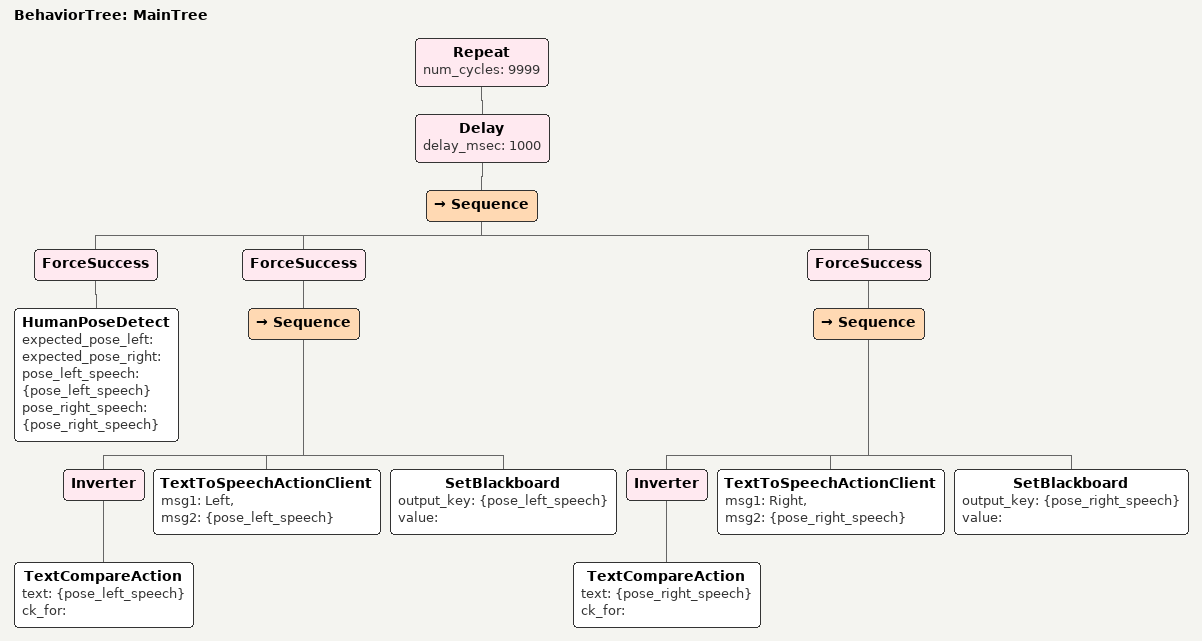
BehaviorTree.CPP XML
<root BTCPP_format="4" main_tree_to_execute="MainTree">
	<BehaviorTree ID="MainTree">
		<Repeat num_cycles="9999">
			<Delay delay_msec="1000">
				<Sequence>
					<!-- Force success since we don't care if the expected poses where found since
					     we just want to know if any pose was seen -->
					<ForceSuccess>
						<HumanPoseDetect expected_pose_left="" expected_pose_right=""
							pose_left_speech="{pose_left_speech}" pose_right_speech="{pose_right_speech}" />
					</ForceSuccess>
					<!-- Force success so that right-side pose is voiced (if any)-->
					<ForceSuccess>
						<Sequence>
							<!-- We care about voicing the pose only if an actual pose was detected (ie. not empty string)-->
							<Inverter>
								<TextCompareAction text="{pose_left_speech}" ck_for="" />
							</Inverter>
							<TextToSpeechActionClient msg1="Left, " msg2="{pose_left_speech}" />
							<SetBlackboard output_key="{pose_left_speech}" value="" />
						</Sequence>
					</ForceSuccess>
					<ForceSuccess>
						<Sequence>
							<Inverter>
								<TextCompareAction text="{pose_right_speech}" ck_for="" />
							</Inverter>
							<TextToSpeechActionClient msg1="Right, " msg2="{pose_right_speech}" />
							<SetBlackboard output_key="{pose_right_speech}" value="" />
						</Sequence>
					</ForceSuccess>
				</Sequence>
			</Delay>
		</Repeat>
	</BehaviorTree>
</root>
